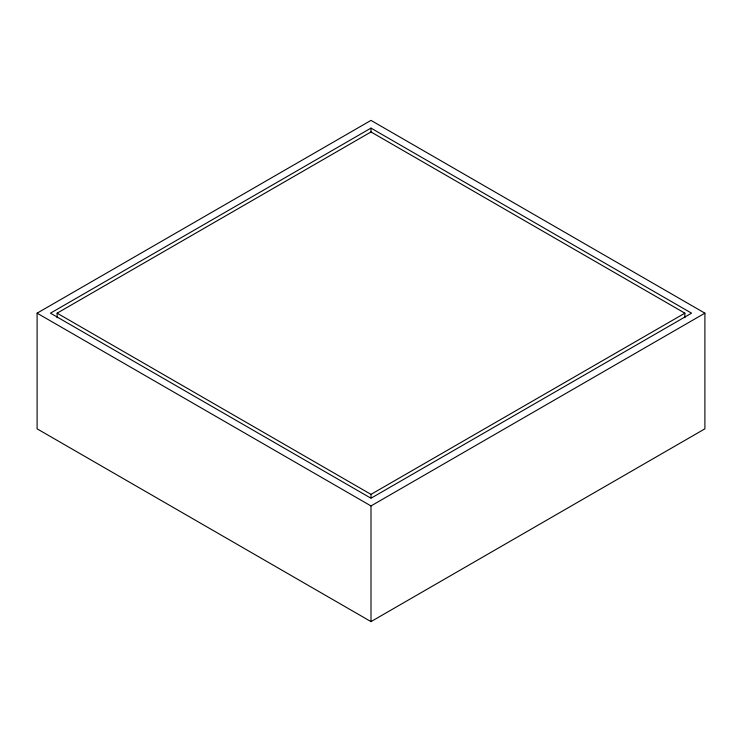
<?xml version="1.0" encoding="UTF-8"?>
<svg xmlns="http://www.w3.org/2000/svg" width="742" height="742" viewBox="0 0 742 742"><rect width="100%" height="100%" fill="white"/><g stroke="black" fill="none" stroke-linecap="round" stroke-linejoin="round"><path stroke-width="1.11" d="M37.1 313.17L371 120.39L704.9 313.17L704.9 428.83L371 621.611L37.1 428.83L37.1 313.17L371 505.942L704.9 313.17M371 128.106L50.456 313.17L371 498.234L691.544 313.17L371 128.106L371 132.697M57.134 317.762L57.134 313.17L371 131.955L684.866 313.17L684.866 317.762M57.134 313.17L371 494.376L684.866 313.17M371 494.376L371 497.817M371 505.942L371 621.611"/></g></svg>
